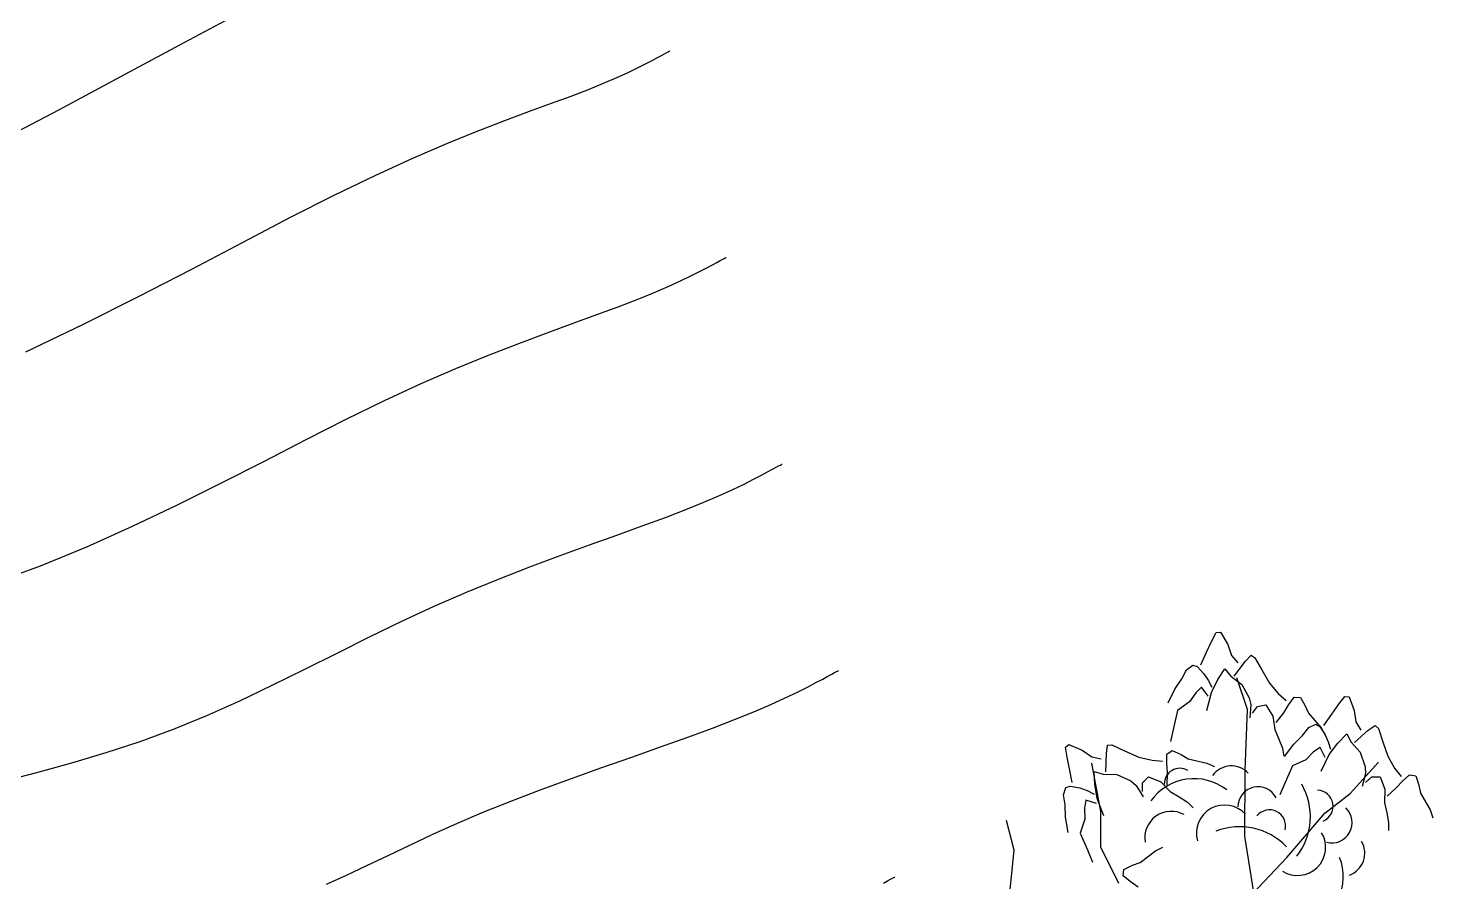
# Model space of a CAD drawing. Header units: millimetres. Extents: x 524954 to 526204, y 9523489 to 9524010.
# Drawn here: x 526102.83 to 526115.11, y 9523806.31 to 9523813.78 of the extents above; entities that cross this region are included whole.
import ezdxf

# ---------------------------------------------------------------- set-up
doc = ezdxf.new("R2010")
doc.units = ezdxf.units.MM
doc.linetypes.add('ACAD_ISO12W100', pattern=[21, 12, -3, 0, -3, 0, -3])
for name, color, linetype in [('Arbre', 34, 'ACAD_ISO12W100'), ('CN_01_00', 3, 'Continuous'), ('CN_02_00', 4, 'Continuous'), ('CN_10_00', 1, 'Continuous')]:
    doc.layers.add(name, color=color, linetype=linetype)

# ---------------------------------------------------------------- blocks, each defined once
blk = doc.blocks.new('v088')
at = {"color": 3, "linetype": 'Continuous'}
for p, q in [((-0.069, 12.224), (-0.024, 12.318)), ((-0.024, 12.318), (0.016, 12.396)), ((0.016, 12.396), (0.055, 12.4)), ((0.055, 12.4), (0.118, 12.291)), ((0.118, 12.291), (0.152, 12.195)), ((-0.118, 12.113), (-0.069, 12.224)), ((0.152, 12.195), (0.207, 12.131)), ((0.272, 12.144), (0.324, 12.197)), ((0.324, 12.197), (0.356, 12.175)), ((0.356, 12.175), (0.415, 12.069)), ((-0.283, 11.991), (-0.243, 12.069)), ((-0.243, 12.069), (-0.188, 12.111)), ((-0.188, 12.111), (-0.15, 12.099)), ((-0.15, 12.099), (-0.092, 12.035)), ((0.032, 11.984), (0.092, 12.078)), ((0.092, 12.078), (0.144, 12.013)), ((0.175, 12.015), (0.272, 12.144)), ((0.415, 12.069), (0.484, 11.953)), ((-0.344, 11.901), (-0.283, 11.991)), ((-0.112, 11.918), (-0.162, 11.869)), ((-0.054, 11.839), (-0.112, 11.918)), ((-0.092, 12.035), (-0.054, 11.98)), ((-0.054, 11.98), (-0.022, 11.919)), ((-0.025, 11.872), (0.032, 11.984)), ((0.144, 12.013), (0.24, 11.942)), ((0.24, 11.942), (0.305, 11.825)), ((0.484, 11.953), (0.56, 11.862)), ((-0.403, 11.78), (-0.344, 11.901)), ((-0.162, 11.869), (-0.217, 11.788)), ((-0.066, 11.715), (-0.025, 11.872)), ((0.305, 11.825), (0.32, 11.765)), ((0.56, 11.862), (0.63, 11.801)), ((0.653, 11.766), (0.699, 11.829)), ((0.699, 11.829), (0.754, 11.828)), ((0.754, 11.828), (0.796, 11.754)), ((1.089, 11.768), (1.142, 11.837)), ((1.142, 11.837), (1.181, 11.833)), ((1.181, 11.833), (1.223, 11.714)), ((-0.32, 11.714), (-0.357, 11.558)), ((-0.217, 11.788), (-0.32, 11.714)), ((0.32, 11.765), (0.311, 11.65)), ((0.334, 11.69), (0.378, 11.749)), ((0.378, 11.749), (0.45, 11.762)), ((0.45, 11.762), (0.511, 11.664)), ((0.542, 11.608), (0.608, 11.694)), ((0.608, 11.694), (0.653, 11.766)), ((0.796, 11.754), (0.824, 11.689)), ((0.824, 11.689), (0.934, 11.561)), ((0.958, 11.583), (1.027, 11.683)), ((1.027, 11.683), (1.089, 11.768)), ((1.223, 11.714), (1.239, 11.614)), ((-0.357, 11.558), (-0.382, 11.444)), ((0.511, 11.664), (0.53, 11.547)), ((0.53, 11.547), (0.565, 11.463)), ((0.773, 11.494), (0.827, 11.564)), ((0.827, 11.564), (0.889, 11.595)), ((0.889, 11.595), (0.923, 11.575)), ((0.923, 11.575), (0.969, 11.502)), ((0.934, 11.561), (0.97, 11.497)), ((1.239, 11.614), (1.281, 11.541)), ((1.346, 11.541), (1.408, 11.583)), ((1.408, 11.583), (1.435, 11.556)), ((1.435, 11.556), (1.473, 11.441)), ((0.565, 11.463), (0.596, 11.383)), ((0.696, 11.418), (0.773, 11.494)), ((0.969, 11.502), (0.996, 11.441)), ((0.996, 11.441), (1.016, 11.375)), ((1.004, 11.329), (1.081, 11.429)), ((1.081, 11.429), (1.158, 11.51)), ((1.158, 11.51), (1.196, 11.437)), ((1.196, 11.437), (1.277, 11.348)), ((1.227, 11.433), (1.346, 11.541)), ((1.473, 11.441), (1.519, 11.314)), ((-1.299, 11.392), (-1.27, 11.417)), ((-1.285, 11.305), (-1.299, 11.392)), ((-1.266, 11.203), (-1.285, 11.305)), ((-1.27, 11.417), (-1.154, 11.366)), ((-1.154, 11.366), (-1.07, 11.309)), ((-1.07, 11.309), (-0.988, 11.29)), ((-0.947, 11.176), (-0.943, 11.337)), ((-0.943, 11.337), (-0.932, 11.411)), ((-0.932, 11.411), (-0.894, 11.412)), ((-0.894, 11.412), (-0.784, 11.361)), ((-0.784, 11.361), (-0.66, 11.307)), ((-0.66, 11.307), (-0.544, 11.278)), ((-0.413, 11.333), (-0.367, 11.365)), ((-0.413, 11.254), (-0.413, 11.333)), ((-0.367, 11.365), (-0.29, 11.329)), ((-0.29, 11.329), (-0.229, 11.292)), ((0.596, 11.383), (0.609, 11.315)), ((0.615, 11.31), (0.696, 11.418)), ((0.869, 11.352), (0.8, 11.283)), ((0.927, 11.391), (0.869, 11.352)), ((0.969, 11.302), (0.927, 11.391)), ((0.935, 11.183), (1.004, 11.329)), ((1.277, 11.348), (1.319, 11.221)), ((1.519, 11.314), (1.577, 11.21)), ((-1.241, 11.084), (-1.266, 11.203)), ((-1.05, 11.179), (-0.971, 11.157)), ((-1.044, 11.067), (-1.05, 11.179)), ((-0.544, 11.278), (-0.452, 11.27)), ((-0.408, 11.17), (-0.413, 11.254)), ((-0.229, 11.292), (-0.065, 11.254)), ((-0.065, 11.254), (0.001, 11.223)), ((0.685, 11.229), (0.619, 11.083)), ((0.8, 11.283), (0.685, 11.229)), ((1.319, 11.221), (1.323, 11.16)), ((1.577, 11.21), (1.635, 11.137)), ((-1.024, 10.943), (-1.044, 11.067)), ((-0.971, 11.157), (-0.851, 11.155)), ((-0.851, 11.155), (-0.73, 11.098)), ((-0.73, 11.098), (-0.682, 11.059)), ((-0.682, 11.059), (-0.622, 10.96)), ((-0.626, 11.08), (-0.576, 11.133)), ((-0.626, 11.006), (-0.626, 11.08)), ((-0.576, 11.133), (-0.468, 11.09)), ((-0.468, 11.09), (-0.384, 11.005)), ((-0.41, 11.061), (-0.408, 11.17)), ((0.619, 11.083), (0.573, 10.975)), ((1.323, 11.16), (1.292, 11.048)), ((1.323, 11.083), (1.377, 11.133)), ((1.377, 11.133), (1.45, 11.133)), ((1.45, 11.133), (1.492, 11.025)), ((1.592, 11.037), (1.65, 11.098)), ((1.65, 11.098), (1.708, 11.152)), ((1.708, 11.152), (1.762, 11.141)), ((1.762, 11.141), (1.789, 11.06)), ((1.789, 11.06), (1.804, 10.991)), ((-1.317, 10.975), (-1.297, 11.041)), ((-1.303, 10.889), (-1.317, 10.975)), ((-1.297, 11.041), (-1.259, 11.053)), ((-1.259, 11.053), (-1.174, 11.037)), ((-1.174, 11.037), (-1.111, 11.014)), ((-1.111, 11.014), (-1.05, 10.983)), ((-0.966, 10.792), (-1.024, 10.943)), ((-0.384, 11.005), (-0.307, 10.958)), ((-0.307, 10.958), (-0.234, 10.911)), ((1.492, 11.025), (1.489, 10.906)), ((1.512, 10.964), (1.592, 11.037)), ((1.804, 10.991), (1.889, 10.844)), ((-1.3, 10.78), (-1.303, 10.889)), ((-1.122, 10.929), (-1.134, 10.861)), ((-1.134, 10.861), (-1.131, 10.763)), ((-1.029, 10.899), (-1.122, 10.929)), ((-0.234, 10.911), (-0.184, 10.864)), ((1.489, 10.906), (1.508, 10.818)), ((1.508, 10.818), (1.523, 10.733)), ((1.889, 10.844), (1.912, 10.775)), ((-1.277, 10.647), (-1.3, 10.78)), ((-1.131, 10.763), (-1.171, 10.642)), ((1.523, 10.733), (1.523, 10.664)), ((-1.171, 10.642), (-1.109, 10.494)), ((-1.109, 10.494), (-1.063, 10.387)), ((-0.648, 10.385), (-0.514, 10.488)), ((-0.514, 10.488), (-0.448, 10.519)), ((-0.796, 10.268), (-0.791, 10.323)), ((-0.791, 10.323), (-0.715, 10.36)), ((-0.715, 10.36), (-0.648, 10.385)), ((-0.735, 10.218), (-0.796, 10.268)), ((-0.666, 10.169), (-0.735, 10.218))]:
    blk.add_line(p, q, dxfattribs=at)
at = {"linetype": 'Continuous'}
for p, q in [((0.29, 11.722), (0.197, 12)), ((0.27, 11.193), (0.29, 11.722)), ((-0.991, 10.831), (-1.069, 11.252)), ((0.269, 10.614), (0.27, 11.193)), ((1.188, 10.988), (1.437, 11.261)), ((0.968, 10.816), (1.188, 10.988)), ((-0.991, 10.52), (-0.991, 10.831)), ((0.634, 10.429), (0.968, 10.816)), ((-1.749, 10.491), (-1.817, 10.751)), ((0.345, 10.122), (0.269, 10.614)), ((-1.806, 9.931), (-1.749, 10.491)), ((-0.835, 10.2), (-0.991, 10.52)), ((0.336, 10.112), (0.634, 10.429))]:
    blk.add_line(p, q, dxfattribs=at)
at = {"color": 3, "linetype": 'Continuous'}
for centre, major_axis, start_param, end_param in [((-0.3, 11.072), (0.0964, 0.0964), 0.254619, 2.377018), ((0.15, 11.024), (0.145, 0.145), 6.263619, 7.998733), ((-0.176, 10.651), (0.33, 0.33), 0.12682, 1.733702), ((0.383, 10.87), (-0.125, 0.125), 4.396235, 7.060094), ((0.275, 10.786), (0.4, 0.4), 4.836335, 6.022049), ((0.899, 10.876), (0.099, 0.099), 4.31771, 7.031286), ((-0.376, 10.6), (0.164, 0.164), 0.282297, 2.520721), ((0.091, 10.641), (0.174, 0.174), 6.236163, 8.918901), ((0.483, 10.705), (-0.099, 0.099), 3.680741, 6.394318), ((1.029, 10.733), (-0.125, 0.125), 2.081137, 4.744996), ((0.223, 10.132), (-0.4, 0.4), 4.689978, 5.875693), ((0.728, 10.517), (-0.174, 0.174), 1.793126, 4.475865), ((1.111, 10.467), (-0.145, 0.145), 2.713295, 4.448408), ((0.662, 10.258), (-0.33, 0.33), 2.69514, 4.302022)]:
    blk.add_ellipse(centre, major_axis=major_axis, ratio=1, start_param=start_param, end_param=end_param, dxfattribs=at)

msp = doc.modelspace()

# ---------------------------------------------------------------- linework, layer by layer
at = {"layer": 'CN_01_00', "flags": 128}
for points, elevation in [([(526102.808, 9523810.945), (526103.309, 9523811.185), (526103.794, 9523811.429), (526104.261, 9523811.67), (526104.705, 9523811.903), (526105.123, 9523812.122), (526105.512, 9523812.32), (526105.868, 9523812.492), (526106.194, 9523812.64), (526106.489, 9523812.767), (526106.756, 9523812.876), (526106.997, 9523812.968), (526107.213, 9523813.049), (526107.405, 9523813.119), (526107.576, 9523813.182), (526107.728, 9523813.241), (526107.86, 9523813.295), (526107.975, 9523813.344), (526108.074, 9523813.389), (526108.157, 9523813.429), (526108.227, 9523813.464), (526108.285, 9523813.494), (526108.331, 9523813.518), (526108.366, 9523813.538), (526108.393, 9523813.552), (526108.412, 9523813.563), (526108.425, 9523813.569), (526108.433, 9523813.574), (526108.437, 9523813.576), (526108.439, 9523813.577), (526108.439, 9523813.577)], 291), ([(526102.591, 9523807.185), (526102.905, 9523807.268), (526103.212, 9523807.353), (526103.513, 9523807.443), (526103.809, 9523807.54), (526104.101, 9523807.647), (526104.391, 9523807.766), (526104.679, 9523807.894), (526104.964, 9523808.03), (526105.248, 9523808.17), (526105.532, 9523808.312), (526105.814, 9523808.453), (526106.097, 9523808.591), (526106.379, 9523808.722), (526106.662, 9523808.845), (526106.942, 9523808.959), (526107.216, 9523809.066), (526107.482, 9523809.165), (526107.737, 9523809.258), (526107.977, 9523809.343), (526108.199, 9523809.423), (526108.401, 9523809.498), (526108.58, 9523809.567), (526108.737, 9523809.631), (526108.873, 9523809.69), (526108.99, 9523809.743), (526109.089, 9523809.79), (526109.172, 9523809.832), (526109.24, 9523809.867), (526109.294, 9523809.896), (526109.336, 9523809.919), (526109.368, 9523809.936), (526109.391, 9523809.948), (526109.406, 9523809.956), (526109.416, 9523809.961), (526109.42, 9523809.964), (526109.422, 9523809.965), (526109.422, 9523809.965)], 289), ([(526110.307, 9523806.3), (526110.343, 9523806.32), (526110.37, 9523806.334), (526110.387, 9523806.343), (526110.398, 9523806.349), (526110.404, 9523806.352), (526110.406, 9523806.353), (526110.406, 9523806.353)], 287)]:
    msp.add_lwpolyline(points, dxfattribs=dict(at, elevation=elevation))
at = {"layer": 'CN_02_00', "flags": 128}
for points, elevation in [([(526102.551, 9523812.777), (526103.103, 9523813.065), (526103.64, 9523813.352), (526104.155, 9523813.629), (526104.637, 9523813.888)], 292), ([(526105.439, 9523806.291), (526105.614, 9523806.369), (526105.792, 9523806.453), (526105.976, 9523806.541), (526106.167, 9523806.633), (526106.369, 9523806.728), (526106.584, 9523806.825), (526106.813, 9523806.923), (526107.058, 9523807.021), (526107.316, 9523807.119), (526107.58, 9523807.216), (526107.845, 9523807.31), (526108.107, 9523807.402), (526108.359, 9523807.491), (526108.596, 9523807.576), (526108.813, 9523807.655), (526109.006, 9523807.73), (526109.175, 9523807.799), (526109.322, 9523807.862), (526109.448, 9523807.92), (526109.555, 9523807.971), (526109.644, 9523808.015), (526109.717, 9523808.054), (526109.776, 9523808.085), (526109.821, 9523808.109), (526109.856, 9523808.128), (526109.88, 9523808.141), (526109.897, 9523808.15), (526109.907, 9523808.155), (526109.912, 9523808.158), (526109.914, 9523808.159), (526109.914, 9523808.159)], 288)]:
    msp.add_lwpolyline(points, dxfattribs=dict(at, elevation=elevation))
at = {"layer": 'CN_10_00', "elevation": 290, "flags": 128}
msp.add_lwpolyline([(526102.53, 9523808.925), (526102.938, 9523809.075), (526103.343, 9523809.241), (526103.743, 9523809.42), (526104.136, 9523809.607), (526104.521, 9523809.799), (526104.896, 9523809.991), (526105.26, 9523810.178), (526105.61, 9523810.356), (526105.946, 9523810.521), (526106.265, 9523810.668), (526106.568, 9523810.8), (526106.853, 9523810.917), (526107.119, 9523811.02), (526107.367, 9523811.113), (526107.595, 9523811.196), (526107.802, 9523811.271), (526107.989, 9523811.34), (526108.154, 9523811.404), (526108.298, 9523811.463), (526108.424, 9523811.517), (526108.532, 9523811.566), (526108.623, 9523811.61), (526108.7, 9523811.648), (526108.762, 9523811.68), (526108.812, 9523811.707), (526108.851, 9523811.728), (526108.881, 9523811.744), (526108.902, 9523811.755), (526108.916, 9523811.763), (526108.924, 9523811.768), (526108.929, 9523811.77), (526108.93, 9523811.771), (526108.931, 9523811.771)], dxfattribs=at)

# ---------------------------------------------------------------- block references
at = {"layer": 'Arbre'}
msp.add_blockref('v088', (526113.199, 9523796.096), dxfattribs=at)

doc.saveas('drawing.dxf')
